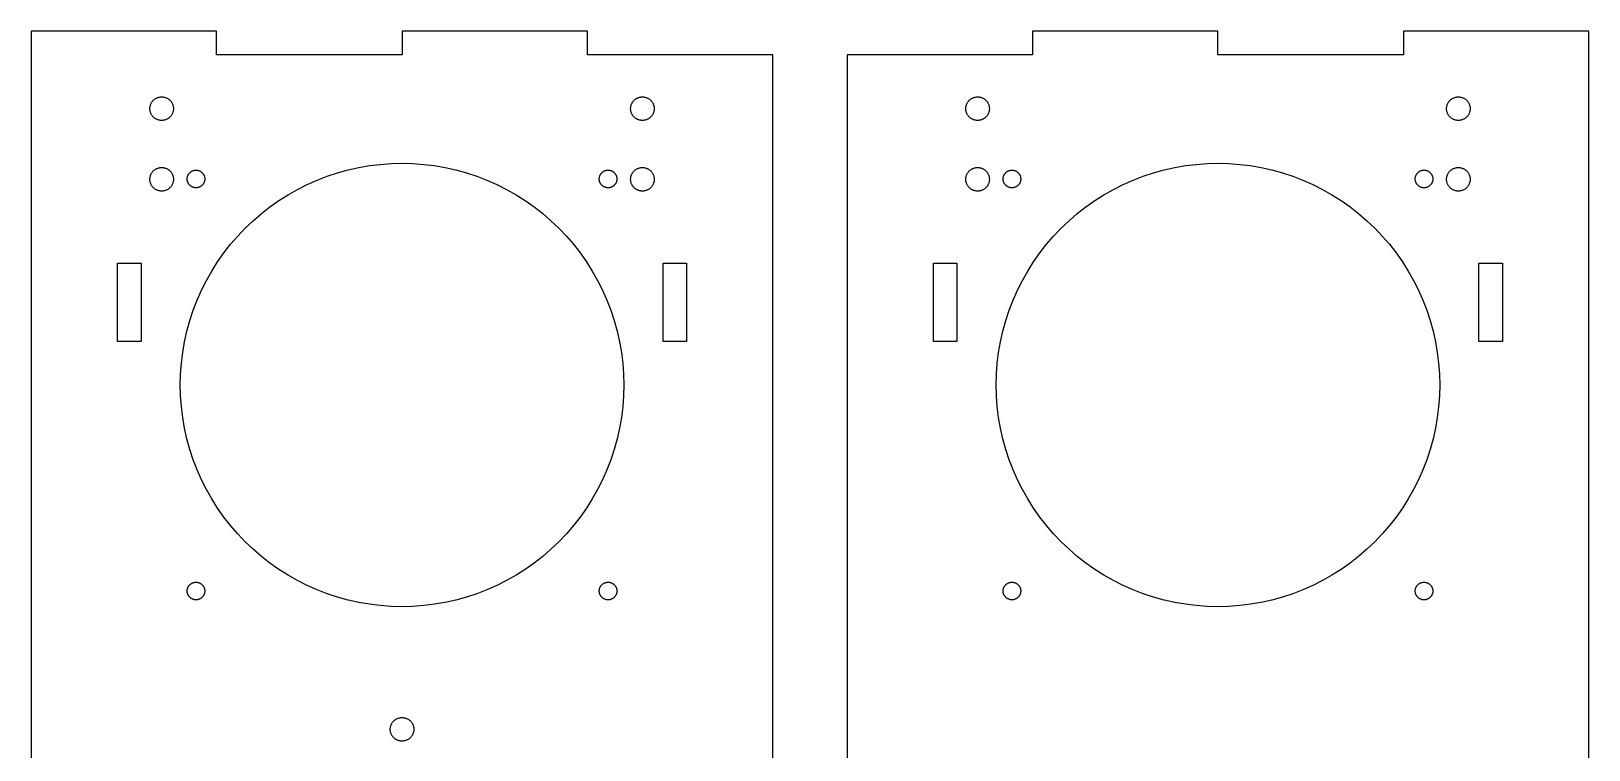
# Model space of a CAD drawing. Extents: x 0 to 927, y -6 to 1176.
# Drawn here: x 0 to 396.9, y 327.9 to 511 of the extents above; entities that cross this region are included whole.
import ezdxf

# ---------------------------------------------------------------- set-up
doc = ezdxf.new("R2010")
doc.units = 0
doc.layers.get('0').update_dxf_attribs({"linetype": 'CONTINUOUS'})

msp = doc.modelspace()

# ---------------------------------------------------------------- linework, layer by layer
for points in [[(47.25, 0), (94.5, 0), (94.5, -6), (141.75, -6), (141.75, 0), (189, 0), (189, 505), (141.75, 505), (141.75, 511), (94.5, 511), (94.5, 505), (47.25, 505), (47.25, 511), (0, 511), (0, -6), (47.25, -6)], [(302.4, 0), (349.65, 0), (349.65, -6), (396.9, -6), (396.9, 511), (349.65, 511), (349.65, 505), (302.4, 505), (302.4, 511), (255.15, 511), (255.15, 505), (207.9, 505), (207.9, 0), (255.15, 0), (255.15, -6), (302.4, -6)], [(33.1028, 488.254), (32.9559, 488.264), (32.8098, 488.282), (32.6647, 488.308), (32.5211, 488.34), (32.3791, 488.379), (32.2393, 488.425), (32.1019, 488.478), (31.9673, 488.538), (31.8358, 488.604), (31.7077, 488.677), (31.5833, 488.756), (31.4629, 488.84), (31.3468, 488.931), (31.2353, 489.027), (31.1287, 489.129), (31.0271, 489.235), (30.931, 489.347), (30.8404, 489.463), (30.7556, 489.583), (30.6768, 489.708), (30.6042, 489.836), (30.538, 489.967), (30.4784, 490.102), (30.4254, 490.239), (30.3792, 490.379), (30.3399, 490.521), (30.3076, 490.665), (30.2825, 490.81), (30.2644, 490.956), (30.2536, 491.103), (30.25, 491.25), (30.2536, 491.397), (30.2644, 491.544), (30.2825, 491.69), (30.3076, 491.835), (30.3399, 491.979), (30.3792, 492.121), (30.4254, 492.261), (30.4784, 492.398), (30.538, 492.533), (30.6042, 492.664), (30.6768, 492.792), (30.7556, 492.917), (30.8404, 493.037), (30.931, 493.153), (31.0271, 493.265), (31.1287, 493.371), (31.2353, 493.473), (31.3468, 493.569), (31.4629, 493.66), (31.5833, 493.744), (31.7077, 493.823), (31.8358, 493.896), (31.9673, 493.962), (32.1019, 494.022), (32.2393, 494.075), (32.3791, 494.121), (32.5211, 494.16), (32.6647, 494.192), (32.8098, 494.218), (32.9559, 494.236), (33.1028, 494.246), (33.25, 494.25), (33.3972, 494.246), (33.5441, 494.236), (33.6902, 494.218), (33.8353, 494.192), (33.9789, 494.16), (34.1209, 494.121), (34.2607, 494.075), (34.3981, 494.022), (34.5327, 493.962), (34.6642, 493.896), (34.7923, 493.823), (34.9167, 493.744), (35.0371, 493.66), (35.1532, 493.569), (35.2647, 493.473), (35.3713, 493.371), (35.4729, 493.265), (35.569, 493.153), (35.6596, 493.037), (35.7444, 492.917), (35.8232, 492.792), (35.8958, 492.664), (35.962, 492.533), (36.0216, 492.398), (36.0746, 492.261), (36.1208, 492.121), (36.1601, 491.979), (36.1924, 491.835), (36.2175, 491.69), (36.2356, 491.544), (36.2464, 491.397), (36.25, 491.25), (36.2464, 491.103), (36.2356, 490.956), (36.2175, 490.81), (36.1924, 490.665), (36.1601, 490.521), (36.1208, 490.379), (36.0746, 490.239), (36.0216, 490.102), (35.962, 489.967), (35.8958, 489.836), (35.8232, 489.708), (35.7444, 489.583), (35.6596, 489.463), (35.569, 489.347), (35.4729, 489.235), (35.3713, 489.129), (35.2647, 489.027), (35.1532, 488.931), (35.0371, 488.84), (34.9167, 488.756), (34.7923, 488.677), (34.6642, 488.604), (34.5327, 488.538), (34.3981, 488.478), (34.2607, 488.425), (34.1209, 488.379), (33.9789, 488.34), (33.8353, 488.308), (33.6902, 488.282), (33.5441, 488.264), (33.3972, 488.254), (33.25, 488.25)], [(155.603, 488.254), (155.456, 488.264), (155.31, 488.282), (155.165, 488.308), (155.021, 488.34), (154.879, 488.379), (154.739, 488.425), (154.602, 488.478), (154.467, 488.538), (154.336, 488.604), (154.208, 488.677), (154.083, 488.756), (153.963, 488.84), (153.847, 488.931), (153.735, 489.027), (153.629, 489.129), (153.527, 489.235), (153.431, 489.347), (153.34, 489.463), (153.256, 489.583), (153.177, 489.708), (153.104, 489.836), (153.038, 489.967), (152.978, 490.102), (152.925, 490.239), (152.879, 490.379), (152.84, 490.521), (152.808, 490.665), (152.782, 490.81), (152.764, 490.956), (152.754, 491.103), (152.75, 491.25), (152.754, 491.397), (152.764, 491.544), (152.782, 491.69), (152.808, 491.835), (152.84, 491.979), (152.879, 492.121), (152.925, 492.261), (152.978, 492.398), (153.038, 492.533), (153.104, 492.664), (153.177, 492.792), (153.256, 492.917), (153.34, 493.037), (153.431, 493.153), (153.527, 493.265), (153.629, 493.371), (153.735, 493.473), (153.847, 493.569), (153.963, 493.66), (154.083, 493.744), (154.208, 493.823), (154.336, 493.896), (154.467, 493.962), (154.602, 494.022), (154.739, 494.075), (154.879, 494.121), (155.021, 494.16), (155.165, 494.192), (155.31, 494.218), (155.456, 494.236), (155.603, 494.246), (155.75, 494.25), (155.897, 494.246), (156.044, 494.236), (156.19, 494.218), (156.335, 494.192), (156.479, 494.16), (156.621, 494.121), (156.761, 494.075), (156.898, 494.022), (157.033, 493.962), (157.164, 493.896), (157.292, 493.823), (157.417, 493.744), (157.537, 493.66), (157.653, 493.569), (157.765, 493.473), (157.871, 493.371), (157.973, 493.265), (158.069, 493.153), (158.16, 493.037), (158.244, 492.917), (158.323, 492.792), (158.396, 492.664), (158.462, 492.533), (158.522, 492.398), (158.575, 492.261), (158.621, 492.121), (158.66, 491.979), (158.692, 491.835), (158.718, 491.69), (158.736, 491.544), (158.746, 491.397), (158.75, 491.25), (158.746, 491.103), (158.736, 490.956), (158.718, 490.81), (158.692, 490.665), (158.66, 490.521), (158.621, 490.379), (158.575, 490.239), (158.522, 490.102), (158.462, 489.967), (158.396, 489.836), (158.323, 489.708), (158.244, 489.583), (158.16, 489.463), (158.069, 489.347), (157.973, 489.235), (157.871, 489.129), (157.765, 489.027), (157.653, 488.931), (157.537, 488.84), (157.417, 488.756), (157.292, 488.677), (157.164, 488.604), (157.033, 488.538), (156.898, 488.478), (156.761, 488.425), (156.621, 488.379), (156.479, 488.34), (156.335, 488.308), (156.19, 488.282), (156.044, 488.264), (155.897, 488.254), (155.75, 488.25)], [(241.003, 488.254), (240.856, 488.264), (240.71, 488.282), (240.565, 488.308), (240.421, 488.34), (240.279, 488.379), (240.139, 488.425), (240.002, 488.478), (239.867, 488.538), (239.736, 488.604), (239.608, 488.677), (239.483, 488.756), (239.363, 488.84), (239.247, 488.931), (239.135, 489.027), (239.029, 489.129), (238.927, 489.235), (238.831, 489.347), (238.74, 489.463), (238.656, 489.583), (238.577, 489.708), (238.504, 489.836), (238.438, 489.967), (238.378, 490.102), (238.325, 490.239), (238.279, 490.379), (238.24, 490.521), (238.208, 490.665), (238.182, 490.81), (238.164, 490.956), (238.154, 491.103), (238.15, 491.25), (238.154, 491.397), (238.164, 491.544), (238.182, 491.69), (238.208, 491.835), (238.24, 491.979), (238.279, 492.121), (238.325, 492.261), (238.378, 492.398), (238.438, 492.533), (238.504, 492.664), (238.577, 492.792), (238.656, 492.917), (238.74, 493.037), (238.831, 493.153), (238.927, 493.265), (239.029, 493.371), (239.135, 493.473), (239.247, 493.569), (239.363, 493.66), (239.483, 493.744), (239.608, 493.823), (239.736, 493.896), (239.867, 493.962), (240.002, 494.022), (240.139, 494.075), (240.279, 494.121), (240.421, 494.16), (240.565, 494.192), (240.71, 494.218), (240.856, 494.236), (241.003, 494.246), (241.15, 494.25), (241.297, 494.246), (241.444, 494.236), (241.59, 494.218), (241.735, 494.192), (241.879, 494.16), (242.021, 494.121), (242.161, 494.075), (242.298, 494.022), (242.433, 493.962), (242.564, 493.896), (242.692, 493.823), (242.817, 493.744), (242.937, 493.66), (243.053, 493.569), (243.165, 493.473), (243.271, 493.371), (243.373, 493.265), (243.469, 493.153), (243.56, 493.037), (243.644, 492.917), (243.723, 492.792), (243.796, 492.664), (243.862, 492.533), (243.922, 492.398), (243.975, 492.261), (244.021, 492.121), (244.06, 491.979), (244.092, 491.835), (244.118, 491.69), (244.136, 491.544), (244.146, 491.397), (244.15, 491.25), (244.146, 491.103), (244.136, 490.956), (244.118, 490.81), (244.092, 490.665), (244.06, 490.521), (244.021, 490.379), (243.975, 490.239), (243.922, 490.102), (243.862, 489.967), (243.796, 489.836), (243.723, 489.708), (243.644, 489.583), (243.56, 489.463), (243.469, 489.347), (243.373, 489.235), (243.271, 489.129), (243.165, 489.027), (243.053, 488.931), (242.937, 488.84), (242.817, 488.756), (242.692, 488.677), (242.564, 488.604), (242.433, 488.538), (242.298, 488.478), (242.161, 488.425), (242.021, 488.379), (241.879, 488.34), (241.735, 488.308), (241.59, 488.282), (241.444, 488.264), (241.297, 488.254), (241.15, 488.25)], [(363.503, 488.254), (363.356, 488.264), (363.21, 488.282), (363.065, 488.308), (362.921, 488.34), (362.779, 488.379), (362.639, 488.425), (362.502, 488.478), (362.367, 488.538), (362.236, 488.604), (362.108, 488.677), (361.983, 488.756), (361.863, 488.84), (361.747, 488.931), (361.635, 489.027), (361.529, 489.129), (361.427, 489.235), (361.331, 489.347), (361.24, 489.463), (361.156, 489.583), (361.077, 489.708), (361.004, 489.836), (360.938, 489.967), (360.878, 490.102), (360.825, 490.239), (360.779, 490.379), (360.74, 490.521), (360.708, 490.665), (360.682, 490.81), (360.664, 490.956), (360.654, 491.103), (360.65, 491.25), (360.654, 491.397), (360.664, 491.544), (360.682, 491.69), (360.708, 491.835), (360.74, 491.979), (360.779, 492.121), (360.825, 492.261), (360.878, 492.398), (360.938, 492.533), (361.004, 492.664), (361.077, 492.792), (361.156, 492.917), (361.24, 493.037), (361.331, 493.153), (361.427, 493.265), (361.529, 493.371), (361.635, 493.473), (361.747, 493.569), (361.863, 493.66), (361.983, 493.744), (362.108, 493.823), (362.236, 493.896), (362.367, 493.962), (362.502, 494.022), (362.639, 494.075), (362.779, 494.121), (362.921, 494.16), (363.065, 494.192), (363.21, 494.218), (363.356, 494.236), (363.503, 494.246), (363.65, 494.25), (363.797, 494.246), (363.944, 494.236), (364.09, 494.218), (364.235, 494.192), (364.379, 494.16), (364.521, 494.121), (364.661, 494.075), (364.798, 494.022), (364.933, 493.962), (365.064, 493.896), (365.192, 493.823), (365.317, 493.744), (365.437, 493.66), (365.553, 493.569), (365.665, 493.473), (365.771, 493.371), (365.873, 493.265), (365.969, 493.153), (366.06, 493.037), (366.144, 492.917), (366.223, 492.792), (366.296, 492.664), (366.362, 492.533), (366.422, 492.398), (366.475, 492.261), (366.521, 492.121), (366.56, 491.979), (366.592, 491.835), (366.618, 491.69), (366.636, 491.544), (366.646, 491.397), (366.65, 491.25), (366.646, 491.103), (366.636, 490.956), (366.618, 490.81), (366.592, 490.665), (366.56, 490.521), (366.521, 490.379), (366.475, 490.239), (366.422, 490.102), (366.362, 489.967), (366.296, 489.836), (366.223, 489.708), (366.144, 489.583), (366.06, 489.463), (365.969, 489.347), (365.873, 489.235), (365.771, 489.129), (365.665, 489.027), (365.553, 488.931), (365.437, 488.84), (365.317, 488.756), (365.192, 488.677), (365.064, 488.604), (364.933, 488.538), (364.798, 488.478), (364.661, 488.425), (364.521, 488.379), (364.379, 488.34), (364.235, 488.308), (364.09, 488.282), (363.944, 488.264), (363.797, 488.254), (363.65, 488.25)], [(91.7277, 364.401), (88.962, 364.605), (86.2097, 364.945), (83.4774, 365.419), (80.7716, 366.027), (78.0989, 366.766), (75.4657, 367.636), (72.8784, 368.634), (70.3431, 369.758), (67.8661, 371.005), (65.4532, 372.372), (63.1103, 373.855), (60.843, 375.452), (58.6568, 377.158), (56.5569, 378.97), (54.5485, 380.882), (52.6363, 382.89), (50.8249, 384.99), (49.1188, 387.176), (47.522, 389.444), (46.0383, 391.787), (44.6714, 394.199), (43.4246, 396.676), (42.3008, 399.212), (41.3028, 401.799), (40.4329, 404.432), (39.6932, 407.105), (39.0856, 409.811), (38.6115, 412.543), (38.2721, 415.295), (38.0681, 418.061), (38, 420.833), (38.0681, 423.606), (38.2721, 426.371), (38.6115, 429.124), (39.0856, 431.856), (39.6932, 434.562), (40.4329, 437.234), (41.3028, 439.868), (42.3008, 442.455), (43.4246, 444.99), (44.6714, 447.467), (46.0383, 449.88), (47.522, 452.223), (49.1188, 454.49), (50.8249, 456.677), (52.6363, 458.776), (54.5485, 460.785), (56.5569, 462.697), (58.6568, 464.508), (60.843, 466.215), (63.1103, 467.811), (65.4532, 469.295), (67.8661, 470.662), (70.3431, 471.909), (72.8784, 473.033), (75.4657, 474.031), (78.0989, 474.9), (80.7716, 475.64), (83.4774, 476.248), (86.2097, 476.722), (88.962, 477.061), (91.7277, 477.265), (94.5, 477.333), (97.2723, 477.265), (100.038, 477.061), (102.79, 476.722), (105.523, 476.248), (108.228, 475.64), (110.901, 474.9), (113.534, 474.031), (116.122, 473.033), (118.657, 471.909), (121.134, 470.662), (123.547, 469.295), (125.89, 467.811), (128.157, 466.215), (130.343, 464.508), (132.443, 462.697), (134.452, 460.785), (136.364, 458.776), (138.175, 456.677), (139.881, 454.49), (141.478, 452.223), (142.962, 449.88), (144.329, 447.467), (145.575, 444.99), (146.699, 442.455), (147.697, 439.868), (148.567, 437.234), (149.307, 434.562), (149.914, 431.856), (150.388, 429.124), (150.728, 426.371), (150.932, 423.606), (151, 420.833), (150.932, 418.061), (150.728, 415.295), (150.388, 412.543), (149.914, 409.811), (149.307, 407.105), (148.567, 404.432), (147.697, 401.799), (146.699, 399.212), (145.575, 396.676), (144.329, 394.199), (142.962, 391.787), (141.478, 389.444), (139.881, 387.176), (138.175, 384.99), (136.364, 382.89), (134.452, 380.882), (132.443, 378.97), (130.343, 377.158), (128.157, 375.452), (125.89, 373.855), (123.547, 372.372), (121.134, 371.005), (118.657, 369.758), (116.122, 368.634), (113.534, 367.636), (110.901, 366.766), (108.228, 366.027), (105.523, 365.419), (102.79, 364.945), (100.038, 364.605), (97.2723, 364.401), (94.5, 364.333)], [(299.628, 364.401), (296.862, 364.605), (294.11, 364.945), (291.377, 365.419), (288.672, 366.027), (285.999, 366.766), (283.366, 367.636), (280.778, 368.634), (278.243, 369.758), (275.766, 371.005), (273.353, 372.372), (271.01, 373.855), (268.743, 375.452), (266.557, 377.158), (264.457, 378.97), (262.448, 380.882), (260.536, 382.89), (258.725, 384.99), (257.019, 387.176), (255.422, 389.444), (253.938, 391.787), (252.571, 394.199), (251.325, 396.676), (250.201, 399.212), (249.203, 401.799), (248.333, 404.432), (247.593, 407.105), (246.986, 409.811), (246.512, 412.543), (246.172, 415.295), (245.968, 418.061), (245.9, 420.833), (245.968, 423.606), (246.172, 426.371), (246.512, 429.124), (246.986, 431.856), (247.593, 434.562), (248.333, 437.234), (249.203, 439.868), (250.201, 442.455), (251.325, 444.99), (252.571, 447.467), (253.938, 449.88), (255.422, 452.223), (257.019, 454.49), (258.725, 456.677), (260.536, 458.776), (262.448, 460.785), (264.457, 462.697), (266.557, 464.508), (268.743, 466.215), (271.01, 467.811), (273.353, 469.295), (275.766, 470.662), (278.243, 471.909), (280.778, 473.033), (283.366, 474.031), (285.999, 474.9), (288.672, 475.64), (291.377, 476.248), (294.11, 476.722), (296.862, 477.061), (299.628, 477.265), (302.4, 477.333), (305.172, 477.265), (307.938, 477.061), (310.69, 476.722), (313.423, 476.248), (316.128, 475.64), (318.801, 474.9), (321.434, 474.031), (324.022, 473.033), (326.557, 471.909), (329.034, 470.662), (331.447, 469.295), (333.79, 467.811), (336.057, 466.215), (338.243, 464.508), (340.343, 462.697), (342.352, 460.785), (344.264, 458.776), (346.075, 456.677), (347.781, 454.49), (349.378, 452.223), (350.862, 449.88), (352.229, 447.467), (353.475, 444.99), (354.599, 442.455), (355.597, 439.868), (356.467, 437.234), (357.207, 434.562), (357.814, 431.856), (358.288, 429.124), (358.628, 426.371), (358.832, 423.606), (358.9, 420.833), (358.832, 418.061), (358.628, 415.295), (358.288, 412.543), (357.814, 409.811), (357.207, 407.105), (356.467, 404.432), (355.597, 401.799), (354.599, 399.212), (353.475, 396.676), (352.229, 394.199), (350.862, 391.787), (349.378, 389.444), (347.781, 387.176), (346.075, 384.99), (344.264, 382.89), (342.352, 380.882), (340.343, 378.97), (338.243, 377.158), (336.057, 375.452), (333.79, 373.855), (331.447, 372.372), (329.034, 371.005), (326.557, 369.758), (324.022, 368.634), (321.434, 367.636), (318.801, 366.766), (316.128, 366.027), (313.423, 365.419), (310.69, 364.945), (307.938, 364.605), (305.172, 364.401), (302.4, 364.333)], [(33.1028, 470.254), (32.9559, 470.264), (32.8098, 470.282), (32.6647, 470.308), (32.5211, 470.34), (32.3791, 470.379), (32.2393, 470.425), (32.1019, 470.478), (31.9673, 470.538), (31.8358, 470.604), (31.7077, 470.677), (31.5833, 470.756), (31.4629, 470.84), (31.3468, 470.931), (31.2353, 471.027), (31.1287, 471.129), (31.0271, 471.235), (30.931, 471.347), (30.8404, 471.463), (30.7556, 471.583), (30.6768, 471.708), (30.6042, 471.836), (30.538, 471.967), (30.4784, 472.102), (30.4254, 472.239), (30.3792, 472.379), (30.3399, 472.521), (30.3076, 472.665), (30.2825, 472.81), (30.2644, 472.956), (30.2536, 473.103), (30.25, 473.25), (30.2536, 473.397), (30.2644, 473.544), (30.2825, 473.69), (30.3076, 473.835), (30.3399, 473.979), (30.3792, 474.121), (30.4254, 474.261), (30.4784, 474.398), (30.538, 474.533), (30.6042, 474.664), (30.6768, 474.792), (30.7556, 474.917), (30.8404, 475.037), (30.931, 475.153), (31.0271, 475.265), (31.1287, 475.371), (31.2353, 475.473), (31.3468, 475.569), (31.4629, 475.66), (31.5833, 475.744), (31.7077, 475.823), (31.8358, 475.896), (31.9673, 475.962), (32.1019, 476.022), (32.2393, 476.075), (32.3791, 476.121), (32.5211, 476.16), (32.6647, 476.192), (32.8098, 476.218), (32.9559, 476.236), (33.1028, 476.246), (33.25, 476.25), (33.3972, 476.246), (33.5441, 476.236), (33.6902, 476.218), (33.8353, 476.192), (33.9789, 476.16), (34.1209, 476.121), (34.2607, 476.075), (34.3981, 476.022), (34.5327, 475.962), (34.6642, 475.896), (34.7923, 475.823), (34.9167, 475.744), (35.0371, 475.66), (35.1532, 475.569), (35.2647, 475.473), (35.3713, 475.371), (35.4729, 475.265), (35.569, 475.153), (35.6596, 475.037), (35.7444, 474.917), (35.8232, 474.792), (35.8958, 474.664), (35.962, 474.533), (36.0216, 474.398), (36.0746, 474.261), (36.1208, 474.121), (36.1601, 473.979), (36.1924, 473.835), (36.2175, 473.69), (36.2356, 473.544), (36.2464, 473.397), (36.25, 473.25), (36.2464, 473.103), (36.2356, 472.956), (36.2175, 472.81), (36.1924, 472.665), (36.1601, 472.521), (36.1208, 472.379), (36.0746, 472.239), (36.0216, 472.102), (35.962, 471.967), (35.8958, 471.836), (35.8232, 471.708), (35.7444, 471.583), (35.6596, 471.463), (35.569, 471.347), (35.4729, 471.235), (35.3713, 471.129), (35.2647, 471.027), (35.1532, 470.931), (35.0371, 470.84), (34.9167, 470.756), (34.7923, 470.677), (34.6642, 470.604), (34.5327, 470.538), (34.3981, 470.478), (34.2607, 470.425), (34.1209, 470.379), (33.9789, 470.34), (33.8353, 470.308), (33.6902, 470.282), (33.5441, 470.264), (33.3972, 470.254), (33.25, 470.25)], [(41.8896, 471.086), (41.7795, 471.094), (41.6699, 471.108), (41.561, 471.127), (41.4533, 471.151), (41.3469, 471.18), (41.242, 471.215), (41.139, 471.255), (41.038, 471.299), (40.9394, 471.349), (40.8433, 471.403), (40.75, 471.463), (40.6597, 471.526), (40.5726, 471.594), (40.489, 471.666), (40.409, 471.742), (40.3329, 471.822), (40.2607, 471.906), (40.1928, 471.993), (40.1292, 472.083), (40.0701, 472.177), (40.0157, 472.273), (39.966, 472.371), (39.9213, 472.472), (39.8815, 472.575), (39.8469, 472.68), (39.8174, 472.787), (39.7932, 472.894), (39.7744, 473.003), (39.7608, 473.113), (39.7527, 473.223), (39.75, 473.333), (39.7527, 473.444), (39.7608, 473.554), (39.7744, 473.663), (39.7932, 473.772), (39.8174, 473.88), (39.8469, 473.986), (39.8815, 474.091), (39.9213, 474.194), (39.966, 474.295), (40.0157, 474.394), (40.0701, 474.49), (40.1292, 474.583), (40.1928, 474.674), (40.2607, 474.761), (40.3329, 474.844), (40.409, 474.924), (40.489, 475), (40.5726, 475.073), (40.6597, 475.141), (40.75, 475.204), (40.8433, 475.263), (40.9394, 475.318), (41.038, 475.367), (41.139, 475.412), (41.242, 475.452), (41.3469, 475.486), (41.4533, 475.516), (41.561, 475.54), (41.6699, 475.559), (41.7795, 475.572), (41.8896, 475.581), (42, 475.583), (42.1104, 475.581), (42.2205, 475.572), (42.3301, 475.559), (42.439, 475.54), (42.5467, 475.516), (42.6531, 475.486), (42.758, 475.452), (42.861, 475.412), (42.962, 475.367), (43.0606, 475.318), (43.1567, 475.263), (43.25, 475.204), (43.3403, 475.141), (43.4274, 475.073), (43.511, 475), (43.591, 474.924), (43.6671, 474.844), (43.7393, 474.761), (43.8072, 474.674), (43.8708, 474.583), (43.9299, 474.49), (43.9843, 474.394), (44.034, 474.295), (44.0787, 474.194), (44.1185, 474.091), (44.1531, 473.986), (44.1826, 473.88), (44.2068, 473.772), (44.2256, 473.663), (44.2392, 473.554), (44.2473, 473.444), (44.25, 473.333), (44.2473, 473.223), (44.2392, 473.113), (44.2256, 473.003), (44.2068, 472.894), (44.1826, 472.787), (44.1531, 472.68), (44.1185, 472.575), (44.0787, 472.472), (44.034, 472.371), (43.9843, 472.273), (43.9299, 472.177), (43.8708, 472.083), (43.8072, 471.993), (43.7393, 471.906), (43.6671, 471.822), (43.591, 471.742), (43.511, 471.666), (43.4274, 471.594), (43.3403, 471.526), (43.25, 471.463), (43.1567, 471.403), (43.0606, 471.349), (42.962, 471.299), (42.861, 471.255), (42.758, 471.215), (42.6531, 471.18), (42.5467, 471.151), (42.439, 471.127), (42.3301, 471.108), (42.2205, 471.094), (42.1104, 471.086), (42, 471.083)], [(146.89, 471.086), (146.779, 471.094), (146.67, 471.108), (146.561, 471.127), (146.453, 471.151), (146.347, 471.18), (146.242, 471.215), (146.139, 471.255), (146.038, 471.299), (145.939, 471.349), (145.843, 471.403), (145.75, 471.463), (145.66, 471.526), (145.573, 471.594), (145.489, 471.666), (145.409, 471.742), (145.333, 471.822), (145.261, 471.906), (145.193, 471.993), (145.129, 472.083), (145.07, 472.177), (145.016, 472.273), (144.966, 472.371), (144.921, 472.472), (144.882, 472.575), (144.847, 472.68), (144.817, 472.787), (144.793, 472.894), (144.774, 473.003), (144.761, 473.113), (144.753, 473.223), (144.75, 473.333), (144.753, 473.444), (144.761, 473.554), (144.774, 473.663), (144.793, 473.772), (144.817, 473.88), (144.847, 473.986), (144.882, 474.091), (144.921, 474.194), (144.966, 474.295), (145.016, 474.394), (145.07, 474.49), (145.129, 474.583), (145.193, 474.674), (145.261, 474.761), (145.333, 474.844), (145.409, 474.924), (145.489, 475), (145.573, 475.073), (145.66, 475.141), (145.75, 475.204), (145.843, 475.263), (145.939, 475.318), (146.038, 475.367), (146.139, 475.412), (146.242, 475.452), (146.347, 475.486), (146.453, 475.516), (146.561, 475.54), (146.67, 475.559), (146.779, 475.572), (146.89, 475.581), (147, 475.583), (147.11, 475.581), (147.221, 475.572), (147.33, 475.559), (147.439, 475.54), (147.547, 475.516), (147.653, 475.486), (147.758, 475.452), (147.861, 475.412), (147.962, 475.367), (148.061, 475.318), (148.157, 475.263), (148.25, 475.204), (148.34, 475.141), (148.427, 475.073), (148.511, 475), (148.591, 474.924), (148.667, 474.844), (148.739, 474.761), (148.807, 474.674), (148.871, 474.583), (148.93, 474.49), (148.984, 474.394), (149.034, 474.295), (149.079, 474.194), (149.118, 474.091), (149.153, 473.986), (149.183, 473.88), (149.207, 473.772), (149.226, 473.663), (149.239, 473.554), (149.247, 473.444), (149.25, 473.333), (149.247, 473.223), (149.239, 473.113), (149.226, 473.003), (149.207, 472.894), (149.183, 472.787), (149.153, 472.68), (149.118, 472.575), (149.079, 472.472), (149.034, 472.371), (148.984, 472.273), (148.93, 472.177), (148.871, 472.083), (148.807, 471.993), (148.739, 471.906), (148.667, 471.822), (148.591, 471.742), (148.511, 471.666), (148.427, 471.594), (148.34, 471.526), (148.25, 471.463), (148.157, 471.403), (148.061, 471.349), (147.962, 471.299), (147.861, 471.255), (147.758, 471.215), (147.653, 471.18), (147.547, 471.151), (147.439, 471.127), (147.33, 471.108), (147.221, 471.094), (147.11, 471.086), (147, 471.083)], [(155.603, 470.254), (155.456, 470.264), (155.31, 470.282), (155.165, 470.308), (155.021, 470.34), (154.879, 470.379), (154.739, 470.425), (154.602, 470.478), (154.467, 470.538), (154.336, 470.604), (154.208, 470.677), (154.083, 470.756), (153.963, 470.84), (153.847, 470.931), (153.735, 471.027), (153.629, 471.129), (153.527, 471.235), (153.431, 471.347), (153.34, 471.463), (153.256, 471.583), (153.177, 471.708), (153.104, 471.836), (153.038, 471.967), (152.978, 472.102), (152.925, 472.239), (152.879, 472.379), (152.84, 472.521), (152.808, 472.665), (152.782, 472.81), (152.764, 472.956), (152.754, 473.103), (152.75, 473.25), (152.754, 473.397), (152.764, 473.544), (152.782, 473.69), (152.808, 473.835), (152.84, 473.979), (152.879, 474.121), (152.925, 474.261), (152.978, 474.398), (153.038, 474.533), (153.104, 474.664), (153.177, 474.792), (153.256, 474.917), (153.34, 475.037), (153.431, 475.153), (153.527, 475.265), (153.629, 475.371), (153.735, 475.473), (153.847, 475.569), (153.963, 475.66), (154.083, 475.744), (154.208, 475.823), (154.336, 475.896), (154.467, 475.962), (154.602, 476.022), (154.739, 476.075), (154.879, 476.121), (155.021, 476.16), (155.165, 476.192), (155.31, 476.218), (155.456, 476.236), (155.603, 476.246), (155.75, 476.25), (155.897, 476.246), (156.044, 476.236), (156.19, 476.218), (156.335, 476.192), (156.479, 476.16), (156.621, 476.121), (156.761, 476.075), (156.898, 476.022), (157.033, 475.962), (157.164, 475.896), (157.292, 475.823), (157.417, 475.744), (157.537, 475.66), (157.653, 475.569), (157.765, 475.473), (157.871, 475.371), (157.973, 475.265), (158.069, 475.153), (158.16, 475.037), (158.244, 474.917), (158.323, 474.792), (158.396, 474.664), (158.462, 474.533), (158.522, 474.398), (158.575, 474.261), (158.621, 474.121), (158.66, 473.979), (158.692, 473.835), (158.718, 473.69), (158.736, 473.544), (158.746, 473.397), (158.75, 473.25), (158.746, 473.103), (158.736, 472.956), (158.718, 472.81), (158.692, 472.665), (158.66, 472.521), (158.621, 472.379), (158.575, 472.239), (158.522, 472.102), (158.462, 471.967), (158.396, 471.836), (158.323, 471.708), (158.244, 471.583), (158.16, 471.463), (158.069, 471.347), (157.973, 471.235), (157.871, 471.129), (157.765, 471.027), (157.653, 470.931), (157.537, 470.84), (157.417, 470.756), (157.292, 470.677), (157.164, 470.604), (157.033, 470.538), (156.898, 470.478), (156.761, 470.425), (156.621, 470.379), (156.479, 470.34), (156.335, 470.308), (156.19, 470.282), (156.044, 470.264), (155.897, 470.254), (155.75, 470.25)], [(241.003, 470.254), (240.856, 470.264), (240.71, 470.282), (240.565, 470.308), (240.421, 470.34), (240.279, 470.379), (240.139, 470.425), (240.002, 470.478), (239.867, 470.538), (239.736, 470.604), (239.608, 470.677), (239.483, 470.756), (239.363, 470.84), (239.247, 470.931), (239.135, 471.027), (239.029, 471.129), (238.927, 471.235), (238.831, 471.347), (238.74, 471.463), (238.656, 471.583), (238.577, 471.708), (238.504, 471.836), (238.438, 471.967), (238.378, 472.102), (238.325, 472.239), (238.279, 472.379), (238.24, 472.521), (238.208, 472.665), (238.182, 472.81), (238.164, 472.956), (238.154, 473.103), (238.15, 473.25), (238.154, 473.397), (238.164, 473.544), (238.182, 473.69), (238.208, 473.835), (238.24, 473.979), (238.279, 474.121), (238.325, 474.261), (238.378, 474.398), (238.438, 474.533), (238.504, 474.664), (238.577, 474.792), (238.656, 474.917), (238.74, 475.037), (238.831, 475.153), (238.927, 475.265), (239.029, 475.371), (239.135, 475.473), (239.247, 475.569), (239.363, 475.66), (239.483, 475.744), (239.608, 475.823), (239.736, 475.896), (239.867, 475.962), (240.002, 476.022), (240.139, 476.075), (240.279, 476.121), (240.421, 476.16), (240.565, 476.192), (240.71, 476.218), (240.856, 476.236), (241.003, 476.246), (241.15, 476.25), (241.297, 476.246), (241.444, 476.236), (241.59, 476.218), (241.735, 476.192), (241.879, 476.16), (242.021, 476.121), (242.161, 476.075), (242.298, 476.022), (242.433, 475.962), (242.564, 475.896), (242.692, 475.823), (242.817, 475.744), (242.937, 475.66), (243.053, 475.569), (243.165, 475.473), (243.271, 475.371), (243.373, 475.265), (243.469, 475.153), (243.56, 475.037), (243.644, 474.917), (243.723, 474.792), (243.796, 474.664), (243.862, 474.533), (243.922, 474.398), (243.975, 474.261), (244.021, 474.121), (244.06, 473.979), (244.092, 473.835), (244.118, 473.69), (244.136, 473.544), (244.146, 473.397), (244.15, 473.25), (244.146, 473.103), (244.136, 472.956), (244.118, 472.81), (244.092, 472.665), (244.06, 472.521), (244.021, 472.379), (243.975, 472.239), (243.922, 472.102), (243.862, 471.967), (243.796, 471.836), (243.723, 471.708), (243.644, 471.583), (243.56, 471.463), (243.469, 471.347), (243.373, 471.235), (243.271, 471.129), (243.165, 471.027), (243.053, 470.931), (242.937, 470.84), (242.817, 470.756), (242.692, 470.677), (242.564, 470.604), (242.433, 470.538), (242.298, 470.478), (242.161, 470.425), (242.021, 470.379), (241.879, 470.34), (241.735, 470.308), (241.59, 470.282), (241.444, 470.264), (241.297, 470.254), (241.15, 470.25)], [(249.79, 471.086), (249.679, 471.094), (249.57, 471.108), (249.461, 471.127), (249.353, 471.151), (249.247, 471.18), (249.142, 471.215), (249.039, 471.255), (248.938, 471.299), (248.839, 471.349), (248.743, 471.403), (248.65, 471.463), (248.56, 471.526), (248.473, 471.594), (248.389, 471.666), (248.309, 471.742), (248.233, 471.822), (248.161, 471.906), (248.093, 471.993), (248.029, 472.083), (247.97, 472.177), (247.916, 472.273), (247.866, 472.371), (247.821, 472.472), (247.782, 472.575), (247.747, 472.68), (247.717, 472.787), (247.693, 472.894), (247.674, 473.003), (247.661, 473.113), (247.653, 473.223), (247.65, 473.333), (247.653, 473.444), (247.661, 473.554), (247.674, 473.663), (247.693, 473.772), (247.717, 473.88), (247.747, 473.986), (247.782, 474.091), (247.821, 474.194), (247.866, 474.295), (247.916, 474.394), (247.97, 474.49), (248.029, 474.583), (248.093, 474.674), (248.161, 474.761), (248.233, 474.844), (248.309, 474.924), (248.389, 475), (248.473, 475.073), (248.56, 475.141), (248.65, 475.204), (248.743, 475.263), (248.839, 475.318), (248.938, 475.367), (249.039, 475.412), (249.142, 475.452), (249.247, 475.486), (249.353, 475.516), (249.461, 475.54), (249.57, 475.559), (249.679, 475.572), (249.79, 475.581), (249.9, 475.583), (250.01, 475.581), (250.121, 475.572), (250.23, 475.559), (250.339, 475.54), (250.447, 475.516), (250.553, 475.486), (250.658, 475.452), (250.761, 475.412), (250.862, 475.367), (250.961, 475.318), (251.057, 475.263), (251.15, 475.204), (251.24, 475.141), (251.327, 475.073), (251.411, 475), (251.491, 474.924), (251.567, 474.844), (251.639, 474.761), (251.707, 474.674), (251.771, 474.583), (251.83, 474.49), (251.884, 474.394), (251.934, 474.295), (251.979, 474.194), (252.018, 474.091), (252.053, 473.986), (252.083, 473.88), (252.107, 473.772), (252.126, 473.663), (252.139, 473.554), (252.147, 473.444), (252.15, 473.333), (252.147, 473.223), (252.139, 473.113), (252.126, 473.003), (252.107, 472.894), (252.083, 472.787), (252.053, 472.68), (252.018, 472.575), (251.979, 472.472), (251.934, 472.371), (251.884, 472.273), (251.83, 472.177), (251.771, 472.083), (251.707, 471.993), (251.639, 471.906), (251.567, 471.822), (251.491, 471.742), (251.411, 471.666), (251.327, 471.594), (251.24, 471.526), (251.15, 471.463), (251.057, 471.403), (250.961, 471.349), (250.862, 471.299), (250.761, 471.255), (250.658, 471.215), (250.553, 471.18), (250.447, 471.151), (250.339, 471.127), (250.23, 471.108), (250.121, 471.094), (250.01, 471.086), (249.9, 471.083)], [(354.79, 471.086), (354.679, 471.094), (354.57, 471.108), (354.461, 471.127), (354.353, 471.151), (354.247, 471.18), (354.142, 471.215), (354.039, 471.255), (353.938, 471.299), (353.839, 471.349), (353.743, 471.403), (353.65, 471.463), (353.56, 471.526), (353.473, 471.594), (353.389, 471.666), (353.309, 471.742), (353.233, 471.822), (353.161, 471.906), (353.093, 471.993), (353.029, 472.083), (352.97, 472.177), (352.916, 472.273), (352.866, 472.371), (352.821, 472.472), (352.782, 472.575), (352.747, 472.68), (352.717, 472.787), (352.693, 472.894), (352.674, 473.003), (352.661, 473.113), (352.653, 473.223), (352.65, 473.333), (352.653, 473.444), (352.661, 473.554), (352.674, 473.663), (352.693, 473.772), (352.717, 473.88), (352.747, 473.986), (352.782, 474.091), (352.821, 474.194), (352.866, 474.295), (352.916, 474.394), (352.97, 474.49), (353.029, 474.583), (353.093, 474.674), (353.161, 474.761), (353.233, 474.844), (353.309, 474.924), (353.389, 475), (353.473, 475.073), (353.56, 475.141), (353.65, 475.204), (353.743, 475.263), (353.839, 475.318), (353.938, 475.367), (354.039, 475.412), (354.142, 475.452), (354.247, 475.486), (354.353, 475.516), (354.461, 475.54), (354.57, 475.559), (354.679, 475.572), (354.79, 475.581), (354.9, 475.583), (355.01, 475.581), (355.121, 475.572), (355.23, 475.559), (355.339, 475.54), (355.447, 475.516), (355.553, 475.486), (355.658, 475.452), (355.761, 475.412), (355.862, 475.367), (355.961, 475.318), (356.057, 475.263), (356.15, 475.204), (356.24, 475.141), (356.327, 475.073), (356.411, 475), (356.491, 474.924), (356.567, 474.844), (356.639, 474.761), (356.707, 474.674), (356.771, 474.583), (356.83, 474.49), (356.884, 474.394), (356.934, 474.295), (356.979, 474.194), (357.018, 474.091), (357.053, 473.986), (357.083, 473.88), (357.107, 473.772), (357.126, 473.663), (357.139, 473.554), (357.147, 473.444), (357.15, 473.333), (357.147, 473.223), (357.139, 473.113), (357.126, 473.003), (357.107, 472.894), (357.083, 472.787), (357.053, 472.68), (357.018, 472.575), (356.979, 472.472), (356.934, 472.371), (356.884, 472.273), (356.83, 472.177), (356.771, 472.083), (356.707, 471.993), (356.639, 471.906), (356.567, 471.822), (356.491, 471.742), (356.411, 471.666), (356.327, 471.594), (356.24, 471.526), (356.15, 471.463), (356.057, 471.403), (355.961, 471.349), (355.862, 471.299), (355.761, 471.255), (355.658, 471.215), (355.553, 471.18), (355.447, 471.151), (355.339, 471.127), (355.23, 471.108), (355.121, 471.094), (355.01, 471.086), (354.9, 471.083)], [(363.503, 470.254), (363.356, 470.264), (363.21, 470.282), (363.065, 470.308), (362.921, 470.34), (362.779, 470.379), (362.639, 470.425), (362.502, 470.478), (362.367, 470.538), (362.236, 470.604), (362.108, 470.677), (361.983, 470.756), (361.863, 470.84), (361.747, 470.931), (361.635, 471.027), (361.529, 471.129), (361.427, 471.235), (361.331, 471.347), (361.24, 471.463), (361.156, 471.583), (361.077, 471.708), (361.004, 471.836), (360.938, 471.967), (360.878, 472.102), (360.825, 472.239), (360.779, 472.379), (360.74, 472.521), (360.708, 472.665), (360.682, 472.81), (360.664, 472.956), (360.654, 473.103), (360.65, 473.25), (360.654, 473.397), (360.664, 473.544), (360.682, 473.69), (360.708, 473.835), (360.74, 473.979), (360.779, 474.121), (360.825, 474.261), (360.878, 474.398), (360.938, 474.533), (361.004, 474.664), (361.077, 474.792), (361.156, 474.917), (361.24, 475.037), (361.331, 475.153), (361.427, 475.265), (361.529, 475.371), (361.635, 475.473), (361.747, 475.569), (361.863, 475.66), (361.983, 475.744), (362.108, 475.823), (362.236, 475.896), (362.367, 475.962), (362.502, 476.022), (362.639, 476.075), (362.779, 476.121), (362.921, 476.16), (363.065, 476.192), (363.21, 476.218), (363.356, 476.236), (363.503, 476.246), (363.65, 476.25), (363.797, 476.246), (363.944, 476.236), (364.09, 476.218), (364.235, 476.192), (364.379, 476.16), (364.521, 476.121), (364.661, 476.075), (364.798, 476.022), (364.933, 475.962), (365.064, 475.896), (365.192, 475.823), (365.317, 475.744), (365.437, 475.66), (365.553, 475.569), (365.665, 475.473), (365.771, 475.371), (365.873, 475.265), (365.969, 475.153), (366.06, 475.037), (366.144, 474.917), (366.223, 474.792), (366.296, 474.664), (366.362, 474.533), (366.422, 474.398), (366.475, 474.261), (366.521, 474.121), (366.56, 473.979), (366.592, 473.835), (366.618, 473.69), (366.636, 473.544), (366.646, 473.397), (366.65, 473.25), (366.646, 473.103), (366.636, 472.956), (366.618, 472.81), (366.592, 472.665), (366.56, 472.521), (366.521, 472.379), (366.475, 472.239), (366.422, 472.102), (366.362, 471.967), (366.296, 471.836), (366.223, 471.708), (366.144, 471.583), (366.06, 471.463), (365.969, 471.347), (365.873, 471.235), (365.771, 471.129), (365.665, 471.027), (365.553, 470.931), (365.437, 470.84), (365.317, 470.756), (365.192, 470.677), (365.064, 470.604), (364.933, 470.538), (364.798, 470.478), (364.661, 470.425), (364.521, 470.379), (364.379, 470.34), (364.235, 470.308), (364.09, 470.282), (363.944, 470.264), (363.797, 470.254), (363.65, 470.25)], [(22, 451.875), (28, 451.875), (28, 431.875), (22, 431.875)], [(161, 451.875), (167, 451.875), (167, 431.875), (161, 431.875)], [(229.9, 451.875), (235.9, 451.875), (235.9, 431.875), (229.9, 431.875)], [(368.9, 451.875), (374.9, 451.875), (374.9, 431.875), (368.9, 431.875)], [(41.8896, 366.086), (41.7795, 366.094), (41.6699, 366.108), (41.561, 366.127), (41.4533, 366.151), (41.3469, 366.18), (41.242, 366.215), (41.139, 366.255), (41.038, 366.299), (40.9394, 366.349), (40.8433, 366.403), (40.75, 366.463), (40.6597, 366.526), (40.5726, 366.594), (40.489, 366.666), (40.409, 366.742), (40.3329, 366.822), (40.2607, 366.906), (40.1928, 366.993), (40.1292, 367.083), (40.0701, 367.177), (40.0157, 367.273), (39.966, 367.371), (39.9213, 367.472), (39.8815, 367.575), (39.8469, 367.68), (39.8174, 367.787), (39.7932, 367.894), (39.7744, 368.003), (39.7608, 368.113), (39.7527, 368.223), (39.75, 368.333), (39.7527, 368.444), (39.7608, 368.554), (39.7744, 368.663), (39.7932, 368.772), (39.8174, 368.88), (39.8469, 368.986), (39.8815, 369.091), (39.9213, 369.194), (39.966, 369.295), (40.0157, 369.394), (40.0701, 369.49), (40.1292, 369.583), (40.1928, 369.674), (40.2607, 369.761), (40.3329, 369.844), (40.409, 369.924), (40.489, 370), (40.5726, 370.073), (40.6597, 370.141), (40.75, 370.204), (40.8433, 370.263), (40.9394, 370.318), (41.038, 370.367), (41.139, 370.412), (41.242, 370.452), (41.3469, 370.486), (41.4533, 370.516), (41.561, 370.54), (41.6699, 370.559), (41.7795, 370.572), (41.8896, 370.581), (42, 370.583), (42.1104, 370.581), (42.2205, 370.572), (42.3301, 370.559), (42.439, 370.54), (42.5467, 370.516), (42.6531, 370.486), (42.758, 370.452), (42.861, 370.412), (42.962, 370.367), (43.0606, 370.318), (43.1567, 370.263), (43.25, 370.204), (43.3403, 370.141), (43.4274, 370.073), (43.511, 370), (43.591, 369.924), (43.6671, 369.844), (43.7393, 369.761), (43.8072, 369.674), (43.8708, 369.583), (43.9299, 369.49), (43.9843, 369.394), (44.034, 369.295), (44.0787, 369.194), (44.1185, 369.091), (44.1531, 368.986), (44.1826, 368.88), (44.2068, 368.772), (44.2256, 368.663), (44.2392, 368.554), (44.2473, 368.444), (44.25, 368.333), (44.2473, 368.223), (44.2392, 368.113), (44.2256, 368.003), (44.2068, 367.894), (44.1826, 367.787), (44.1531, 367.68), (44.1185, 367.575), (44.0787, 367.472), (44.034, 367.371), (43.9843, 367.273), (43.9299, 367.177), (43.8708, 367.083), (43.8072, 366.993), (43.7393, 366.906), (43.6671, 366.822), (43.591, 366.742), (43.511, 366.666), (43.4274, 366.594), (43.3403, 366.526), (43.25, 366.463), (43.1567, 366.403), (43.0606, 366.349), (42.962, 366.299), (42.861, 366.255), (42.758, 366.215), (42.6531, 366.18), (42.5467, 366.151), (42.439, 366.127), (42.3301, 366.108), (42.2205, 366.094), (42.1104, 366.086), (42, 366.083)], [(146.89, 366.086), (146.779, 366.094), (146.67, 366.108), (146.561, 366.127), (146.453, 366.151), (146.347, 366.18), (146.242, 366.215), (146.139, 366.255), (146.038, 366.299), (145.939, 366.349), (145.843, 366.403), (145.75, 366.463), (145.66, 366.526), (145.573, 366.594), (145.489, 366.666), (145.409, 366.742), (145.333, 366.822), (145.261, 366.906), (145.193, 366.993), (145.129, 367.083), (145.07, 367.177), (145.016, 367.273), (144.966, 367.371), (144.921, 367.472), (144.882, 367.575), (144.847, 367.68), (144.817, 367.787), (144.793, 367.894), (144.774, 368.003), (144.761, 368.113), (144.753, 368.223), (144.75, 368.333), (144.753, 368.444), (144.761, 368.554), (144.774, 368.663), (144.793, 368.772), (144.817, 368.88), (144.847, 368.986), (144.882, 369.091), (144.921, 369.194), (144.966, 369.295), (145.016, 369.394), (145.07, 369.49), (145.129, 369.583), (145.193, 369.674), (145.261, 369.761), (145.333, 369.844), (145.409, 369.924), (145.489, 370), (145.573, 370.073), (145.66, 370.141), (145.75, 370.204), (145.843, 370.263), (145.939, 370.318), (146.038, 370.367), (146.139, 370.412), (146.242, 370.452), (146.347, 370.486), (146.453, 370.516), (146.561, 370.54), (146.67, 370.559), (146.779, 370.572), (146.89, 370.581), (147, 370.583), (147.11, 370.581), (147.221, 370.572), (147.33, 370.559), (147.439, 370.54), (147.547, 370.516), (147.653, 370.486), (147.758, 370.452), (147.861, 370.412), (147.962, 370.367), (148.061, 370.318), (148.157, 370.263), (148.25, 370.204), (148.34, 370.141), (148.427, 370.073), (148.511, 370), (148.591, 369.924), (148.667, 369.844), (148.739, 369.761), (148.807, 369.674), (148.871, 369.583), (148.93, 369.49), (148.984, 369.394), (149.034, 369.295), (149.079, 369.194), (149.118, 369.091), (149.153, 368.986), (149.183, 368.88), (149.207, 368.772), (149.226, 368.663), (149.239, 368.554), (149.247, 368.444), (149.25, 368.333), (149.247, 368.223), (149.239, 368.113), (149.226, 368.003), (149.207, 367.894), (149.183, 367.787), (149.153, 367.68), (149.118, 367.575), (149.079, 367.472), (149.034, 367.371), (148.984, 367.273), (148.93, 367.177), (148.871, 367.083), (148.807, 366.993), (148.739, 366.906), (148.667, 366.822), (148.591, 366.742), (148.511, 366.666), (148.427, 366.594), (148.34, 366.526), (148.25, 366.463), (148.157, 366.403), (148.061, 366.349), (147.962, 366.299), (147.861, 366.255), (147.758, 366.215), (147.653, 366.18), (147.547, 366.151), (147.439, 366.127), (147.33, 366.108), (147.221, 366.094), (147.11, 366.086), (147, 366.083)], [(249.79, 366.086), (249.679, 366.094), (249.57, 366.108), (249.461, 366.127), (249.353, 366.151), (249.247, 366.18), (249.142, 366.215), (249.039, 366.255), (248.938, 366.299), (248.839, 366.349), (248.743, 366.403), (248.65, 366.463), (248.56, 366.526), (248.473, 366.594), (248.389, 366.666), (248.309, 366.742), (248.233, 366.822), (248.161, 366.906), (248.093, 366.993), (248.029, 367.083), (247.97, 367.177), (247.916, 367.273), (247.866, 367.371), (247.821, 367.472), (247.782, 367.575), (247.747, 367.68), (247.717, 367.787), (247.693, 367.894), (247.674, 368.003), (247.661, 368.113), (247.653, 368.223), (247.65, 368.333), (247.653, 368.444), (247.661, 368.554), (247.674, 368.663), (247.693, 368.772), (247.717, 368.88), (247.747, 368.986), (247.782, 369.091), (247.821, 369.194), (247.866, 369.295), (247.916, 369.394), (247.97, 369.49), (248.029, 369.583), (248.093, 369.674), (248.161, 369.761), (248.233, 369.844), (248.309, 369.924), (248.389, 370), (248.473, 370.073), (248.56, 370.141), (248.65, 370.204), (248.743, 370.263), (248.839, 370.318), (248.938, 370.367), (249.039, 370.412), (249.142, 370.452), (249.247, 370.486), (249.353, 370.516), (249.461, 370.54), (249.57, 370.559), (249.679, 370.572), (249.79, 370.581), (249.9, 370.583), (250.01, 370.581), (250.121, 370.572), (250.23, 370.559), (250.339, 370.54), (250.447, 370.516), (250.553, 370.486), (250.658, 370.452), (250.761, 370.412), (250.862, 370.367), (250.961, 370.318), (251.057, 370.263), (251.15, 370.204), (251.24, 370.141), (251.327, 370.073), (251.411, 370), (251.491, 369.924), (251.567, 369.844), (251.639, 369.761), (251.707, 369.674), (251.771, 369.583), (251.83, 369.49), (251.884, 369.394), (251.934, 369.295), (251.979, 369.194), (252.018, 369.091), (252.053, 368.986), (252.083, 368.88), (252.107, 368.772), (252.126, 368.663), (252.139, 368.554), (252.147, 368.444), (252.15, 368.333), (252.147, 368.223), (252.139, 368.113), (252.126, 368.003), (252.107, 367.894), (252.083, 367.787), (252.053, 367.68), (252.018, 367.575), (251.979, 367.472), (251.934, 367.371), (251.884, 367.273), (251.83, 367.177), (251.771, 367.083), (251.707, 366.993), (251.639, 366.906), (251.567, 366.822), (251.491, 366.742), (251.411, 366.666), (251.327, 366.594), (251.24, 366.526), (251.15, 366.463), (251.057, 366.403), (250.961, 366.349), (250.862, 366.299), (250.761, 366.255), (250.658, 366.215), (250.553, 366.18), (250.447, 366.151), (250.339, 366.127), (250.23, 366.108), (250.121, 366.094), (250.01, 366.086), (249.9, 366.083)], [(354.79, 366.086), (354.679, 366.094), (354.57, 366.108), (354.461, 366.127), (354.353, 366.151), (354.247, 366.18), (354.142, 366.215), (354.039, 366.255), (353.938, 366.299), (353.839, 366.349), (353.743, 366.403), (353.65, 366.463), (353.56, 366.526), (353.473, 366.594), (353.389, 366.666), (353.309, 366.742), (353.233, 366.822), (353.161, 366.906), (353.093, 366.993), (353.029, 367.083), (352.97, 367.177), (352.916, 367.273), (352.866, 367.371), (352.821, 367.472), (352.782, 367.575), (352.747, 367.68), (352.717, 367.787), (352.693, 367.894), (352.674, 368.003), (352.661, 368.113), (352.653, 368.223), (352.65, 368.333), (352.653, 368.444), (352.661, 368.554), (352.674, 368.663), (352.693, 368.772), (352.717, 368.88), (352.747, 368.986), (352.782, 369.091), (352.821, 369.194), (352.866, 369.295), (352.916, 369.394), (352.97, 369.49), (353.029, 369.583), (353.093, 369.674), (353.161, 369.761), (353.233, 369.844), (353.309, 369.924), (353.389, 370), (353.473, 370.073), (353.56, 370.141), (353.65, 370.204), (353.743, 370.263), (353.839, 370.318), (353.938, 370.367), (354.039, 370.412), (354.142, 370.452), (354.247, 370.486), (354.353, 370.516), (354.461, 370.54), (354.57, 370.559), (354.679, 370.572), (354.79, 370.581), (354.9, 370.583), (355.01, 370.581), (355.121, 370.572), (355.23, 370.559), (355.339, 370.54), (355.447, 370.516), (355.553, 370.486), (355.658, 370.452), (355.761, 370.412), (355.862, 370.367), (355.961, 370.318), (356.057, 370.263), (356.15, 370.204), (356.24, 370.141), (356.327, 370.073), (356.411, 370), (356.491, 369.924), (356.567, 369.844), (356.639, 369.761), (356.707, 369.674), (356.771, 369.583), (356.83, 369.49), (356.884, 369.394), (356.934, 369.295), (356.979, 369.194), (357.018, 369.091), (357.053, 368.986), (357.083, 368.88), (357.107, 368.772), (357.126, 368.663), (357.139, 368.554), (357.147, 368.444), (357.15, 368.333), (357.147, 368.223), (357.139, 368.113), (357.126, 368.003), (357.107, 367.894), (357.083, 367.787), (357.053, 367.68), (357.018, 367.575), (356.979, 367.472), (356.934, 367.371), (356.884, 367.273), (356.83, 367.177), (356.771, 367.083), (356.707, 366.993), (356.639, 366.906), (356.567, 366.822), (356.491, 366.742), (356.411, 366.666), (356.327, 366.594), (356.24, 366.526), (356.15, 366.463), (356.057, 366.403), (355.961, 366.349), (355.862, 366.299), (355.761, 366.255), (355.658, 366.215), (355.553, 366.18), (355.447, 366.151), (355.339, 366.127), (355.23, 366.108), (355.121, 366.094), (355.01, 366.086), (354.9, 366.083)], [(94.3528, 330.092), (94.2059, 330.103), (94.0598, 330.121), (93.9147, 330.146), (93.7711, 330.179), (93.6291, 330.218), (93.4893, 330.264), (93.3519, 330.317), (93.2173, 330.377), (93.0858, 330.443), (92.9577, 330.516), (92.8333, 330.594), (92.7129, 330.679), (92.5968, 330.77), (92.4853, 330.866), (92.3787, 330.967), (92.2771, 331.074), (92.181, 331.186), (92.0904, 331.302), (92.0056, 331.422), (91.9268, 331.546), (91.8542, 331.675), (91.788, 331.806), (91.7284, 331.941), (91.6754, 332.078), (91.6292, 332.218), (91.5899, 332.36), (91.5576, 332.504), (91.5325, 332.649), (91.5144, 332.795), (91.5036, 332.942), (91.5, 333.089), (91.5036, 333.236), (91.5144, 333.383), (91.5325, 333.529), (91.5576, 333.674), (91.5899, 333.818), (91.6292, 333.96), (91.6754, 334.099), (91.7284, 334.237), (91.788, 334.371), (91.8542, 334.503), (91.9268, 334.631), (92.0056, 334.755), (92.0904, 334.876), (92.181, 334.992), (92.2771, 335.103), (92.3787, 335.21), (92.4853, 335.312), (92.5968, 335.408), (92.7129, 335.498), (92.8333, 335.583), (92.9577, 335.662), (93.0858, 335.735), (93.2173, 335.801), (93.3519, 335.86), (93.4893, 335.913), (93.6291, 335.96), (93.7711, 335.999), (93.9147, 336.031), (94.0598, 336.056), (94.2059, 336.074), (94.3528, 336.085), (94.5, 336.089), (94.6472, 336.085), (94.7941, 336.074), (94.9402, 336.056), (95.0853, 336.031), (95.2289, 335.999), (95.3709, 335.96), (95.5107, 335.913), (95.6481, 335.86), (95.7827, 335.801), (95.9142, 335.735), (96.0423, 335.662), (96.1667, 335.583), (96.2871, 335.498), (96.4032, 335.408), (96.5147, 335.312), (96.6213, 335.21), (96.7229, 335.103), (96.819, 334.992), (96.9096, 334.876), (96.9944, 334.755), (97.0732, 334.631), (97.1458, 334.503), (97.212, 334.371), (97.2716, 334.237), (97.3246, 334.099), (97.3708, 333.96), (97.4101, 333.818), (97.4424, 333.674), (97.4675, 333.529), (97.4856, 333.383), (97.4964, 333.236), (97.5, 333.089), (97.4964, 332.942), (97.4856, 332.795), (97.4675, 332.649), (97.4424, 332.504), (97.4101, 332.36), (97.3708, 332.218), (97.3246, 332.078), (97.2716, 331.941), (97.212, 331.806), (97.1458, 331.675), (97.0732, 331.546), (96.9944, 331.422), (96.9096, 331.302), (96.819, 331.186), (96.7229, 331.074), (96.6213, 330.967), (96.5147, 330.866), (96.4032, 330.77), (96.2871, 330.679), (96.1667, 330.594), (96.0423, 330.516), (95.9142, 330.443), (95.7827, 330.377), (95.6481, 330.317), (95.5107, 330.264), (95.3709, 330.218), (95.2289, 330.179), (95.0853, 330.146), (94.9402, 330.121), (94.7941, 330.103), (94.6472, 330.092), (94.5, 330.089)]]:
    msp.add_lwpolyline(points, close=True)

doc.saveas('drawing.dxf')
